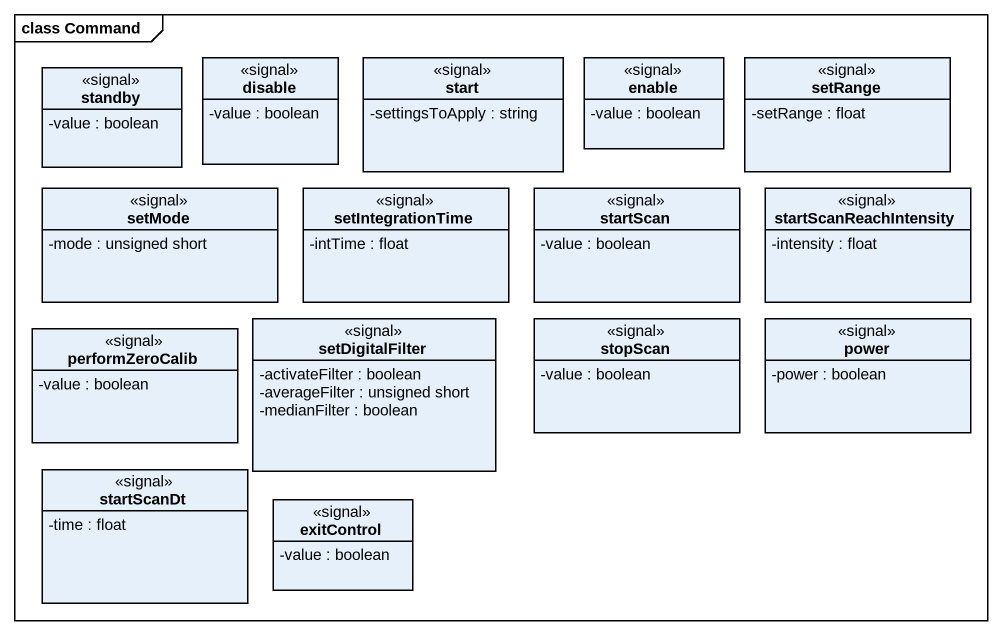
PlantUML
@startuml
mainframe class Command
hide circle
hide empty members
skinparam classAttributeIconSize 0
class standby <<signal>> {
  -value : boolean
}
class disable <<signal>> {
  -value : boolean
}
class "start" as start_ <<signal>> {
  -settingsToApply : string
}
class enable <<signal>> {
  -value : boolean
}
class setRange <<signal>> {
  -setRange : float
}
class setMode <<signal>> {
  -mode : unsigned short
}
class setIntegrationTime <<signal>> {
  -intTime : float
}
class startScan <<signal>> {
  -value : boolean
}
class startScanReachIntensity <<signal>> {
  -intensity : float
}
class performZeroCalib <<signal>> {
  -value : boolean
}
class setDigitalFilter <<signal>> {
  -activateFilter : boolean
  -averageFilter : unsigned short
  -medianFilter : boolean
}
class stopScan <<signal>> {
  -value : boolean
}
class power <<signal>> {
  -power : boolean
}
class startScanDt <<signal>> {
  -time : float
}
class exitControl <<signal>> {
  -value : boolean
}
@enduml
